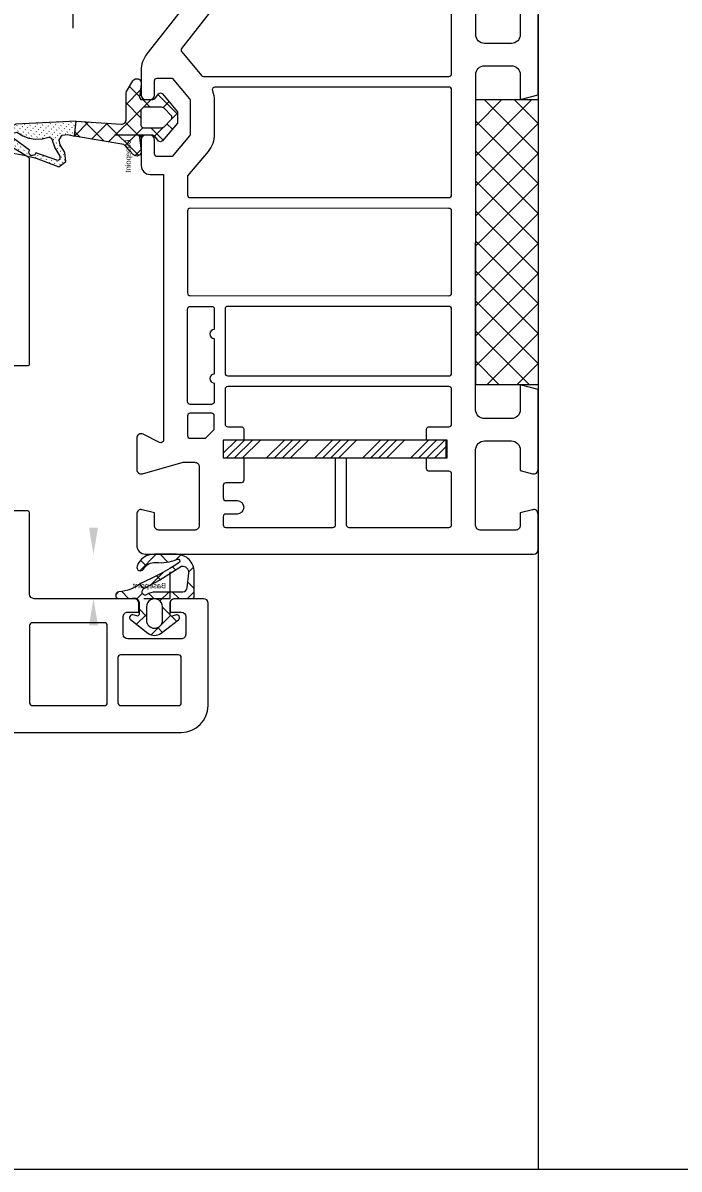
# Model space of a CAD drawing. Header units: millimetres. Extents: x 2258 to 5600, y 711 to 2563.
# Drawn here: x 2394.839 to 2397.681, y 2140.052 to 2145.02 of the extents above; entities that cross this region are included whole.
import ezdxf

# ---------------------------------------------------------------- set-up
doc = ezdxf.new("R2010")
doc.units = ezdxf.units.MM
for name, color, linetype, lineweight in [('PQI-A-IN-ELEV', 245, 'Continuous', 9), ('PQI-A-IN-FURN', 39, 'Continuous', 13), ('PQI-A-WIN', 140, 'Continuous', 13)]:
    doc.layers.add(name, color=color, linetype=linetype, lineweight=lineweight)
doc.styles.get("Standard").update_dxf_attribs({"font": 'arial.ttf'})
doc.dimstyles.new('SCHUECO', dxfattribs={"dimtxt": 4, "dimasz": 3, "dimexe": 0.18, "dimexo": 0.0625, "dimgap": 2, "dimtad": 0, "dimdec": 0, "dimzin": 0, "dimdsep": 46, "dimtxsty": 'Standard', "dimcen": 0.09, "dimadec": 0, "dimazin": 0, "dimtfac": 1, "dimtdec": 0, "dimtofl": 0, "dimtmove": 0, "dimatfit": 3, "dimfxl": 1, "dimtolj": 1, "dimtzin": 0, "dimarcsym": 0})

# ---------------------------------------------------------------- blocks, each defined once
blk = doc.blocks.new('*X71')
at = {"color": 0}
for p, q in [((10.30352451880756, 69.92659028198557), (11.57693448095653, 71.20000024413456)), ((10.47496048095652, 69.20000024413457), (12.4749604809565, 71.20000024413456)), ((11.3729864809566, 69.20000024413457), (13.37298648095657, 71.20000024413456)), ((12.27101448095655, 69.20000024413457), (14.27101448095652, 71.20000024413456)), ((14.96508815359803, 69.20000024413456), (16.96508815359806, 71.20000024413459)), ((15.86311415359799, 69.20000024413456), (17.86311415359799, 71.20000024413456)), ((16.76114015359806, 69.20000024413456), (18.76114015359809, 71.20000024413459)), ((17.65916815359801, 69.20000024413456), (19.65916815359804, 71.20000024413459)), ((20.35324182623956, 69.20000024413457), (22.35324182623953, 71.20000024413456)), ((21.25126782623951, 69.20000024413457), (23.25126782623948, 71.20000024413456)), ((22.14929382623959, 69.20000024413457), (24.14929382623956, 71.20000024413456)), ((23.04732182623953, 69.20000024413457), (25.04732182623951, 71.20000024413456)), ((25.74139549888105, 69.20000024413456), (27.74139549888105, 71.20000024413459)), ((26.63942149888101, 69.20000024413456), (28.63942149888098, 71.20000024413456)), ((27.53744749888108, 69.20000024413456), (29.53744749888108, 71.20000024413459)), ((28.43547549888103, 69.20000024413456), (30.43547549888103, 71.20000024413459)), ((31.12954917152254, 69.20000024413457), (33.12954917152252, 71.20000024413456)), ((32.0275751715225, 69.20000024413457), (34.02757517152247, 71.20000024413456)), ((32.92560117152258, 69.20000024413457), (34.92560117152255, 71.20000024413456)), ((33.82362917152253, 69.20000024413457), (35.30352356513325, 70.67989463774529))]:
    blk.add_line(p, q, dxfattribs=at)
blk = doc.blocks.new('*X72')
at = {"color": 0}
for p, q in [((0.0005383051320713, 57.24967107694791), (5.750851450590445, 62.99998422240628)), ((0.0005383051320713, 60.61726712234884), (2.383255405189508, 62.99998422240625)), ((7.000546003182531, 56.98377885943518), (0.9843406402114354, 62.99998422240628)), ((7.000546003182531, 60.3513749048361), (4.351936685612361, 62.99998422240625)), ((0.0005383051320713, 53.88207503154697), (7.000546003182535, 60.88208272959744)), ((7.000546003182535, 53.61618281403425), (0.0005383051320642, 60.61619051208471)), ((0.0005383051320642, 50.51447898614604), (7.000546003182535, 57.51448668419651)), ((7.000546003182527, 50.2485867686333), (0.0005383051320642, 57.24859446668379)), ((0.0005383051320678, 47.14688294074512), (7.000546003182535, 54.14689063879557)), ((7.000546003182531, 46.88099072323239), (0.0005383051320678, 53.88099842128285)), ((0.0005383051320713, 43.77928689534417), (7.000546003182538, 50.77929459339465)), ((7.000546003182531, 43.51339467783145), (0.0005383051320642, 50.51340237588192)), ((0.0005383051320713, 40.41169084994325), (7.000546003182531, 47.41169854799371)), ((7.000546003182531, 40.14579863243053), (0.0005383051320607, 47.14580633048097)), ((0.0005383051320678, 37.04409480454231), (7.000546003182535, 44.04410250259277)), ((7.000546003182531, 36.77820258702958), (0.0005383051320642, 43.77821028508004)), ((0.0005383051320713, 33.67649875914138), (7.000546003182535, 40.67650645719186)), ((7.000546003182532, 33.41060654162865), (0.0005383051320642, 40.41061423967912)), ((0.6916198137976703, 30.99998422240605), (7.000546003182535, 37.30891041179093)), ((6.043572277004196, 30.99998422240605), (0.0005383051320642, 37.04301819427819)), ((2.675976231603264, 30.99998422240605), (0.0005383051320642, 33.67542214887726)), ((4.059215859198601, 30.99998422240605), (7.000546003182535, 33.94131436638999))]:
    blk.add_line(p, q, dxfattribs=at)
blk = doc.blocks.new('BASEPOINT')
for p, q in [((0.0001424139276124947, -6.579969547004794e-08), (0.0001424139276124947, 2.998156919277449)), ((-7.890404418731123e-08, 0.0005381883725030789), (2.956911949821283, 0.0005381883725030789))]:
    blk.add_line(p, q)
blk.add_text('Basepoint', height=0.6).set_placement((0.4501424139276011, 1.169999934200292))
blk = doc.blocks.new('PRJ_INSERT_105_59361299829', base_point=(370.0591615602781, 296.904111493457))
h = blk.add_hatch()
h.set_pattern_fill('ACAD_ISO07W100', color=256, scale=0.1, angle=45, style=0)
h.set_pattern_definition([(45.00000000000001, (96.33290821566521, -202.4814861769743), (0.3535533905932738, -0.3535533905932737), [0.05, -0.3])])
h.paths.add_polyline_path([(370.2626288746902, 307.2572055504933), (370.3826278046902, 306.9672046304934), (371.4626296346902, 306.5772052504933), (372.4226287246902, 306.0372043304934), (372.7726271946902, 306.0272021904933), (372.9026282646902, 306.2272067704934), (372.0326293346902, 308.7072025004933), (372.2526267346902, 308.8172031104933), (372.3726294846903, 309.1872058604933), (372.2526267346902, 309.3972049404933), (372.0326293346902, 309.5072055504933), (371.7226279546902, 309.4172092104934), (370.4026282646902, 311.2372012804934), (369.8526290246903, 311.4372058604934), (369.7226279546902, 310.8272052504934), (370.1226294846903, 310.1872058604934), (370.3826278046902, 309.4872012804933), (370.4926284146902, 308.7372012804933), (370.4526275046902, 307.9872012804933)], flags=16)
h.paths.add_polyline_path([(370.5926268946902, 306.0872073804933), (370.0526297946902, 305.7572055504933), (369.9726279546902, 305.1272006704933), (370.1626265846902, 304.3872028004934), (368.4726279546902, 304.1872058604933), (368.8226264346902, 310.9472079904934), (369.1726287246902, 311.6572070804933), (370.6226294846903, 312.8972049404934), (370.8026297946902, 312.9672046304934), (371.0326293346902, 312.8872028004933), (371.1226294846903, 312.6472049404934), (370.9926284146902, 312.2372012804934), (371.1126273446902, 311.7972064704933), (372.3826278046902, 309.7572055504933), (372.6426299446903, 308.6872058604933), (373.5926268946902, 306.1372028004934), (372.9926284146902, 305.3472018904934), (372.0026267346902, 305.4772067704934), (371.1226294846903, 305.9672046304934)])
h = blk.add_hatch()
h.set_pattern_fill('ANSI37', color=256, scale=0.5, style=0)
h.set_pattern_definition([(45.00000000000001, (96.33290821566521, -202.4814861769743), (1.122532015133644, -1.122532015133644), []), (315, (96.33290821566521, -202.4814861769743), (-1.122532015133644, -1.122532015133644), [])])
edge = h.paths.add_edge_path()
edge.add_arc((364.2139190631738, 297.402952210202), 0.4999999999999765, 120.8947328406612, 276.9882955879087)
edge.add_line((364.2747523546797, 296.9066666969694), (365.8291620202781, 297.0972018904934))
edge.add_line((365.8291620202781, 297.0972018904934), (366.0591615602781, 296.9372058604933))
edge.add_line((366.0591615602781, 296.9372058604933), (366.0591615602781, 295.5872073804933))
edge.add_line((366.0591615602781, 295.5872073804933), (365.9691614102782, 295.3772044804933))
edge.add_line((365.9691614102782, 295.3772044804933), (365.3991617102781, 294.9572025004933))
edge.add_line((365.3991617102781, 294.9572025004933), (365.3091615602781, 294.7272067704934))
edge.add_line((365.3091615602781, 294.7272067704934), (365.3691610302782, 294.5572047904934))
edge.add_line((365.3691610302782, 294.5572047904934), (365.4191621702781, 294.5072055504933))
edge.add_line((365.4191621702781, 294.5072055504933), (367.4191621702781, 292.8372073804933))
edge.add_line((367.4191621702781, 292.8372073804933), (368.6991609502782, 292.8372073804933))
edge.add_line((368.6991609502782, 292.8372073804933), (370.6991609502782, 294.5072055504933))
edge.add_line((370.6991609502782, 294.5072055504933), (370.8091615602781, 294.7272067704934))
edge.add_line((370.8091615602781, 294.7272067704934), (370.7191614102782, 294.9572025004933))
edge.add_line((370.7191614102782, 294.9572025004933), (370.1491617102781, 295.3772044804933))
edge.add_line((370.1491617102781, 295.3772044804933), (370.0591615602781, 295.5872073804933))
edge.add_line((370.0591615602781, 295.5872073804933), (370.0591615602781, 296.9372058604933))
edge.add_line((370.0591615602781, 296.9372058604933), (370.2891611002781, 297.0972018904934))
edge.add_line((370.2891611002781, 297.0972018904934), (371.8341112121234, 296.9078259892771))
edge.add_arc((371.894944577482, 297.404111493457), 0.5000000000000268, 263.0116958858569, 406.2845243053848)
edge.add_line((372.2404834077912, 297.7655017489269), (371.1091608002781, 298.8472018904934))
edge.add_line((371.1091608002781, 298.8472018904934), (370.1626265846902, 304.3872028004934))
edge.add_line((370.1626265846902, 304.3872028004934), (368.4726279546902, 304.1872058604933))
edge.add_line((368.4726279546902, 304.1872058604933), (368.8197329087203, 299.1406875398265))
edge.add_arc((368.3216274998939, 299.0972018904934), 0.4999999999999836, 270, 364.9893918508951, ccw=False)
edge.add_line((368.3216274998939, 298.5972018904934), (365.3291620202781, 298.5972018904934))
edge.add_line((365.3291620202781, 298.5972018904934), (365.1691621702781, 298.5572086004934))
edge.add_line((365.1691621702781, 298.5572086004934), (363.957187878871, 297.8320082659878))
h.paths.add_polyline_path([(369.2591623202782, 296.5972018904934), (369.1491617102781, 296.8372073804933), (368.9591630902781, 296.8972049404933), (367.1591600302781, 296.8972049404933), (366.8591608002781, 296.5972018904934), (366.8591608002781, 294.6072040204933), (366.9691614102782, 294.3772044804933), (367.8691629302782, 293.4972034104933), (368.2491601902781, 293.4972034104933), (369.1491617102781, 294.3772044804933), (369.2591623202782, 294.6072040204933)], flags=16)
for points in [[(370.5926268946902, 306.0872073804933), (370.0526297946902, 305.7572055504933), (369.9726279546902, 305.1272006704933), (370.1626265846902, 304.3872028004934), (368.4726279546902, 304.1872058604933), (368.8226264346902, 310.9472079904934), (369.1726287246902, 311.6572070804933), (370.6226294846903, 312.8972049404934), (370.8026297946902, 312.9672046304934), (371.0326293346902, 312.8872028004933), (371.1226294846903, 312.6472049404934), (370.9926284146902, 312.2372012804934), (371.1126273446902, 311.7972064704933), (372.3826278046902, 309.7572055504933), (372.6426299446903, 308.6872058604933), (373.5926268946902, 306.1372028004934), (372.9926284146902, 305.3472018904934), (372.0026267346902, 305.4772067704934), (371.1226294846903, 305.9672046304934)], [(370.2626288746902, 307.2572055504933), (370.3826278046902, 306.9672046304934), (371.4626296346902, 306.5772052504933), (372.4226287246902, 306.0372043304934), (372.7726271946902, 306.0272021904933), (372.9026282646902, 306.2272067704934), (372.0326293346902, 308.7072025004933), (372.2526267346902, 308.8172031104933), (372.3726294846903, 309.1872058604933), (372.2526267346902, 309.3972049404933), (372.0326293346902, 309.5072055504933), (371.7226279546902, 309.4172092104934), (370.4026282646902, 311.2372012804934), (369.8526290246903, 311.4372058604934), (369.7226279546902, 310.8272052504934), (370.1226294846903, 310.1872058604934), (370.3826278046902, 309.4872012804933), (370.4926284146902, 308.7372012804933), (370.4526275046902, 307.9872012804933)], [(369.2591623202782, 296.5972018904934), (369.1491617102781, 296.8372073804933), (368.9591630902781, 296.8972049404933), (367.1591600302781, 296.8972049404933), (366.8591608002781, 296.5972018904934), (366.8591608002781, 294.6072040204933), (366.9691614102782, 294.3772044804933), (367.8691629302782, 293.4972034104933), (368.2491601902781, 293.4972034104933), (369.1491617102781, 294.3772044804933), (369.2591623202782, 294.6072040204933)]]:
    blk.add_lwpolyline(points, close=True)
blk.add_lwpolyline([(363.957187878871, 297.8320082659878, 0.8104602076721642), (364.2747523546797, 296.9066666969694), (365.8291620202781, 297.0972018904934), (366.0591615602781, 296.9372058604933), (366.0591615602781, 295.5872073804933), (365.9691614102782, 295.3772044804933), (365.3991617102781, 294.9572025004933), (365.3091615602781, 294.7272067704934), (365.3691610302782, 294.5572047904934), (365.4191621702781, 294.5072055504933), (367.4191621702781, 292.8372073804933), (368.6991609502782, 292.8372073804933), (370.6991609502782, 294.5072055504933), (370.8091615602781, 294.7272067704934), (370.7191614102782, 294.9572025004933), (370.1491617102781, 295.3772044804933), (370.0591615602781, 295.5872073804933), (370.0591615602781, 296.9372058604933), (370.2891611002781, 297.0972018904934), (371.8341112121234, 296.9078259892771, 0.7217059250208615), (372.2404834077912, 297.7655017489269), (371.1091608002781, 298.8472018904934), (370.1626265846902, 304.3872028004934), (368.4726279546902, 304.1872058604933), (368.8197329087203, 299.1406875398265, -0.4399552836846325), (368.3216274998939, 298.5972018904934), (365.3291620202781, 298.5972018904934), (365.1691621702781, 298.5572086004934)], format="xyb", close=True)
blk.add_blockref('BASEPOINT', (370.0591615602781, 296.904111493457))
blk = doc.blocks.new('244234EZ')
h = blk.add_hatch()
h.set_pattern_fill('NETZ', color=256, angle=45, style=0)
h.set_pattern_definition([(45, (0.01020141601271446, -1.498066991095954), (-0.7071067811865475, 0.7071067811865476), []), (135, (0.01020141601271446, -1.498066991095954), (-0.7071067811865476, -0.7071067811865475), [])])
h.paths.add_polyline_path([(4.008078502913222, 0.7015572627653923, -0.04835307895780901), (4.303823118820566, 3.532424224166834, 0.3319211071679742), (3.845955810543963, 4.662804514641349, 0.1614346972429617), (2.779686889645509, 5.001498133415765), (-0.6049478013112477, 5.001498133415764, 0.8315432364911673), (-0.8560341563469525, 3.648078988526671), (0.43162628173537, 3.153275400871819, -1.190626430510797), (0.5034884964394981, 2.88506940612011), (-0.4655004301875263, 2.625441762988365, 0.1296938749465605), (-0.5983473197203235, 2.549425338780542), (-1.20320037842088, 1.95383349108178, -0.6014879446624487), (-2.236571083833349, 1.864532395719669, 0.254498919795523), (-2.488499425651867, 2.001640413975412), (-3.957449179689695, 2.001624018348985, 0.1989094666118807), (-4.169577865607145, 1.913756052723637), (-4.994269180354968, 1.089064737975818, 0.1989123673796596), (-5.082137145999006, 0.8769327036198491), (-5.082137145999006, 0.7015447420383105)])
h.paths.add_polyline_path([(-0.1904933190871827, 1.719282615234464, -0.9176289392039193), (-0.19180589099426, 1.958971851091358), (1.570990037036942, 2.431272729874328, 0.7332383087249621), (1.612600442385188, 3.38408464420482), (-0.3194380188017371, 4.087288767571037, -1), (-0.2680883789091605, 4.378243357414789), (2.713463470503889, 4.377261227260397, -0.1340649279655961), (2.967535276667598, 4.307800217017941), (3.436031043195062, 4.031149930478546, -0.3557455022548623), (3.622162780758802, 3.527220637077858), (3.116654357907226, 2.175391108269227, -0.3353238355422854), (2.094986877438471, 1.535178095573969)], flags=16)
h = blk.add_hatch()
h.set_pattern_fill('NETZ', color=256, scale=2, angle=45, style=0)
h.set_pattern_definition([(45, (0.01020141601271446, -1.498066991095954), (-1.414213562373095, 1.414213562373095), []), (135, (0.01020141601271446, -1.498066991095954), (-1.414213562373095, -1.414213562373095), [])])
h.paths.add_polyline_path([(-5.082137145999006, 0.7015447420383105), (-5.082137145999004, 0.3112281275693158, 0.414213562373093), (-4.782330741885235, 0.01142172345554715), (-4.522599543124663, 0.01142172345554759), (-4.093796888527556, 0.2589747010733834, -0.1656801520669596), (-3.90396698270975, 0.296506003881801), (-3.740147452957411, 0.2745578532527244, -0.3757213696858283), (-3.479984788897567, -0.02278536033250367), (-3.479984788897565, -1.479957190332012, -0.2775501483931132), (-3.586238477402083, -1.65662532294509), (-4.07801553195808, -1.917579487461596, 0.5282092505925277), (-4.132923528191617, -2.410109730864405), (-2.393213548663183, -3.887433140998303, 0.3639584187452207), (-1.107596206292547, -3.887404740529248), (0.6502478399991928, -2.41239478329808, 0.5319777725554488), (0.5980307430605157, -1.917579487461598), (0.1062536885045181, -1.656625322945092, -0.2775501483931129), (-2.498001805406602e-16, -1.479957190332014), (-2.220446049250313e-16, 2.220446049250313e-16, -0.4537526242641983), (0.3398076201840398, 0.2973471933200025), (0.6100213742227064, 0.2611720864721001), (1.042437829558313, 0.01149901148442223), (3.710274358402263, 0.01134541035774284, 0.4227629273518383), (4.010165112804111, 0.3200571767091462, -0.006466251622778426), (4.008078502913222, 0.7015572627653923)])
h.paths.add_polyline_path([(-0.6398458862333795, -0.1163721789262142), (-0.6398458862333791, -2.328241489778694, -0.2217106168363308), (-0.7470235825400097, -2.558066551942032), (-1.418484304433663, -3.121419399609839, -0.3639357920318566), (-2.061189157707833, -3.121419399423907), (-2.732619361801749, -2.558092156067455, -0.2217106168363313), (-2.839797058108379, -2.328267093904119), (-2.839797058108379, -0.1161427283123513, -0.4142135610069876), (-2.539780287082981, 0.1838740413137141), (-0.9400615657120271, 0.1838740413137134, -0.4144359924756376)], flags=16)
blk.add_line((4.008078502913222, 0.7015572627653923), (-5.082137145999006, 0.7015447420383105))
for points in [[(0.5980307430605163, -1.917579487461598), (0.106253688504518, -1.656625322945092, -0.2775501483931128), (-2.532696274926138e-16, -1.479957190332014), (-2.237793284010081e-16, 0, -0.4537526242641983), (0.3398076201840396, 0.2973471933200025), (0.6100213742227064, 0.2611720864720999), (1.042437829558313, 0.01149901148442201), (3.710274358402264, 0.01134541035774284, 0.4227629273518251), (4.010165112804111, 0.320057176709134, -0.05483647592727152), (4.303823118820558, 3.532424224166802, 0.3319211071679828), (3.845955810543964, 4.662804514641348, 0.1614346972429613), (2.779686889645514, 5.001498133415765), (-0.6049490356474414, 5.001498133415764, 0.8315411525140167), (-0.8560362243681455, 3.648079783196039), (0.4316262817353702, 3.153275400871819, -1.190626430510805), (0.503488496439497, 2.88506940612011), (-0.4655004301875271, 2.625441762988365, 0.1296938749465612), (-0.5983473197203246, 2.549425338780541), (-1.20320037842088, 1.95383349108178, -0.6014879446624485), (-2.236571083833349, 1.864532395719669, 0.2544989197955225), (-2.488499425651866, 2.001640413975412), (-3.957449179689696, 2.001624018348985, 0.198909466611881), (-4.169577865607146, 1.913756052723636), (-4.99426918035497, 1.089064737975816, 0.1989123673796582), (-5.082137145999006, 0.8769327036198482), (-5.082137145999004, 0.3112281275693167, 0.4142135623730955), (-4.782330741885233, 0.01142172345554715), (-4.522599543124662, 0.01142172345554737), (-4.093796888527556, 0.2589747010733832, -0.1656801520669623), (-3.903966982709747, 0.2965060038818006), (-3.740147452957409, 0.2745578532527242, -0.375721369685827), (-3.479984788897567, -0.02278536033250411), (-3.479984788897565, -1.479957190332013, -0.2775501483931143), (-3.586238477402084, -1.65662532294509), (-4.078015531958083, -1.917579487461597, 0.5319777725554453), (-4.130232628896758, -2.412394783298078), (-2.393213548663189, -3.887433140998297, 0.363945910752088), (-1.107630052569438, -3.887433140998297), (0.6502478399991929, -2.41239478329808, 0.5319777725554476)], [(-0.2680883789091604, 4.378243357414789, 0.9999999999999986), (-0.3194380188017389, 4.087288767571038), (1.612600442385188, 3.38408464420482, -0.7332383087249624), (1.570990037036942, 2.431272729874328), (-0.191805890994261, 1.958971851091358, 0.9176289392038998), (-0.1904933190871827, 1.719282615234464), (2.094986877438495, 1.535178095573968, 0.3353238355422945), (3.116654357907246, 2.17539110826928), (3.622162780758808, 3.527220637077873, 0.3557455022548545), (3.436031043195058, 4.031149930478548), (2.96753527666759, 4.307800217017945, 0.1340649279655952), (2.713463470503881, 4.377261227260397)], [(-2.73261936180175, -2.558092156067455), (-2.061202087405254, -3.121408551459724, 0.3639549067525167), (-1.41847137451463, -3.121408551459724), (-0.7470235825400102, -2.558066551942032, 0.2217106168363309), (-0.6398458862333791, -2.328241489778695), (-0.6398458862333795, -0.1161137516550361, 0.4139911672486105), (-0.939864196780254, 0.1838740413137134), (-2.53980926513963, 0.1838740413137141, 0.4141569862246464), (-2.839797058108379, -0.1161137516550361), (-2.839797058108379, -2.328267093904119, 0.2217106168363308)]]:
    blk.add_lwpolyline(points, format="xyb", close=True)
blk.add_blockref('BASEPOINT', (8.881784197001252e-15, -8.881784197001252e-16))
blk = doc.blocks.new('*D8')
at = {"transparency": 16777216}
for p, q in [((-11.58361628611124, 5.001624018348987), (-11.58361628611124, 8.001624018348986)), ((-4.019949179689696, 2.001624018348985), (-11.76361628611124, 2.001624018348987)), ((-4.844830741885233, 0.01142172345554717), (-11.76361628611124, 0.01142172345554913)), ((-11.58361628611124, -2.988578276544451), (-11.58361628611124, -5.98857827654445))]:
    blk.add_line(p, q, dxfattribs=at)
for p in [(-3.957449179689696, 2.001624018348985), (-11.58361628611124, 0.01142172345554908), (-4.782330741885233, 0.01142172345554715)]:
    blk.add_point(p, dxfattribs=at)
for points in [[(-12.08361628611124, 5.001624018348987), (-11.08361628611124, 5.001624018348987), (-11.58361628611124, 2.001624018348987)], [(-12.08361628611124, -2.988578276544451), (-11.08361628611124, -2.988578276544451), (-11.58361628611124, 0.01142172345554908)]]:
    blk.add_solid(points, dxfattribs=at)
at = {"transparency": 16777216, "insert": (-11.58361628611124, -9.321911609877786), "char_height": 4, "attachment_point": 5, "rotation": 90}
blk.add_mtext('\\A1;2', dxfattribs=at)
blk = doc.blocks.new('*D9')
at = {"transparency": 16777216}
for p, q in [((12.66941239682228, 8.001498133415762), (12.66941239682228, 11.00149813341576)), ((2.842186889645469, 5.001498133415764), (12.84941239682228, 5.001498133415762)), ((3.772774358402264, 0.01134541035774282), (12.84941239682228, 0.01134541035774025)), ((12.66941239682228, -2.988654589642259), (12.66941239682228, -5.988654589642259))]:
    blk.add_line(p, q, dxfattribs=at)
for p in [(2.779686889645469, 5.001498133415764), (3.710274358402264, 0.01134541035774284), (12.66941239682228, 0.0113454103577403)]:
    blk.add_point(p, dxfattribs=at)
for points in [[(12.16941239682228, 8.001498133415762), (13.16941239682228, 8.001498133415762), (12.66941239682228, 5.001498133415762)], [(12.16941239682228, -2.988654589642259), (13.16941239682228, -2.98865458964226), (12.66941239682228, 0.0113454103577403)]]:
    blk.add_solid(points, dxfattribs=at)
at = {"transparency": 16777216, "insert": (12.66941239682228, -9.32198792297559), "char_height": 4, "attachment_point": 5, "rotation": 90}
blk.add_mtext('\\A1;5', dxfattribs=at)
blk = doc.blocks.new('*D11')
at = {"transparency": 16777216}
for p, q in [((101.6754354539699, 53.10518413807917), (101.6754354539699, 56.10518413807917)), ((95.17517284629906, 50.10518413807917), (101.8554354539699, 50.10518413807917)), ((99.8524201691362, 45.1374787787651), (101.8554354539699, 45.1374787787651)), ((101.6754354539699, 42.1374787787651), (101.6754354539699, 39.1374787787651))]:
    blk.add_line(p, q, dxfattribs=at)
for p in [(95.11267284629906, 50.10518413807917), (101.6754354539699, 50.10518413807917), (99.7899201691362, 45.1374787787651)]:
    blk.add_point(p, dxfattribs=at)
for points in [[(101.1754354539699, 53.10518413807917), (102.1754354539699, 53.10518413807917), (101.6754354539699, 50.10518413807917)], [(101.1754354539699, 42.1374787787651), (102.1754354539699, 42.1374787787651), (101.6754354539699, 45.1374787787651)]]:
    blk.add_solid(points, dxfattribs=at)
at = {"transparency": 16777216, "insert": (101.6754354539699, 58.77185080474585), "char_height": 2, "attachment_point": 5, "rotation": 90}
blk.add_mtext('\\A1;5', dxfattribs=at)
blk = doc.blocks.new('PRJ_INSERT_104_59361299833', base_point=(8.881784197001252e-15, -8.881784197001252e-16))
blk.add_blockref('244234EZ', (0, 0))
for base, p1, p2, picture, middle in [((12.66941239682228, 0.0113454103577403), (2.779686889645469, 5.001498133415764), (3.710274358402264, 0.01134541035774284), '*D9', (12.66941239682228, -9.32198792297559)), ((-11.58361628611124, 0.01142172345554908), (-3.957449179689696, 2.001624018348985), (-4.782330741885233, 0.01142172345554715), '*D8', (-11.58361628611124, -9.321911609877786))]:
    dim = blk.add_linear_dim(base=base, p1=p1, p2=p2, angle=90, dimstyle='SCHUECO')
    dim.commit()
    dim.dimension.update_dxf_attribs({"geometry": picture, "text_midpoint": middle})
blk = doc.blocks.new('PRJ_INSERT_103_59361299855', base_point=(93.09175947517126, 45.13613779578571))
h = blk.add_hatch()
h.set_pattern_fill('NETZ', color=256, scale=2, angle=45, style=0)
h.set_pattern_definition([(135, (93.08175947517125, 43.61418591525233), (1.414213562373095, 1.414213562373095), []), (45.00000000000001, (93.08175947517125, 43.61418591525233), (1.414213562373095, -1.414213562373095), [])])
edge = h.paths.add_edge_path()
edge.add_arc((96.77175947517125, 43.38587658549508), 0.2000000000000028, 180.000000000002, 285.0000019295155)
edge.add_line((96.82352329069754, 43.19269142198048), (97.25386843934203, 43.30800207255939))
edge.add_arc((97.3315133211453, 43.01822739111446), 0.2999968227777602, -52.16785566725042, 104.9999981410138, ccw=False)
edge.add_line((97.51551644842996, 42.78128659085793), (95.57004920008067, 41.27047850614416))
edge.add_arc((94.8317734016949, 42.22115599779926), 1.203677219034148, 232.2325292912112, 307.83214861302235, ccw=False)
edge.add_line((94.09457123851244, 41.26964571502724), (92.14783110374047, 42.77792282673801))
edge.add_arc((92.33156664494926, 43.01507115096121), 0.2999967946248068, 75.00000260703348, 232.23252942474682, ccw=False)
edge.add_line((92.40921151568274, 43.30484580622618), (92.83999565964504, 43.18941752719068))
edge.add_arc((92.89175947517126, 43.38260269070529), 0.1999999999999995, 254.9999980705052, 360)
edge.add_line((93.09175947517126, 43.38260269070529), (93.09175947517126, 44.6374787787651))
edge.add_arc((92.59175947517126, 44.6374787787651), 0.5, 0, 90)
edge.add_line((92.59175947517126, 45.1374787787651), (90.67509230374839, 45.1374787787651))
edge.add_arc((90.67509230374839, 45.43747877876511), 0.3000000000000114, 180.0626935586477, 270, ccw=False)
edge.add_line((90.37509248334236, 45.43715051612516), (90.37216594885064, 48.11171568158161))
edge.add_arc((92.37232010137694, 48.11354436159928), 2.000154988479351, 90.0092238829954, 180.052383771404, ccw=False)
edge.add_line((92.371998102171, 50.11369932415977), (94.84659984777645, 50.11369932415976))
edge.add_arc((94.91607997703656, 48.12350345785251), 1.991408314391722, 19.766012035192716, 91.99945247194978, ccw=False)
edge.add_arc((96.412993297906, 48.66376018914963), 0.3999929910101586, -149.67688034763017, 19.45089272254171, ccw=False)
edge.add_arc((94.77315991892199, 47.70487118152124), 1.499617930004429, 30.31520107230063, 93.42947711197583)
edge.add_arc((94.16370361469352, 53.69197274753278), 4.52015027590489, 246.4823667588764, 276.6027570776597, ccw=False)
edge.add_arc((92.22934864755675, 49.3552233094328), 0.2322944478963791, 55.76875376987268, 243.1668750414375)
edge.add_arc((108.3973901569434, 74.12764261078864), 29.81262625583647, 236.9179750980363, 246.0519946565889)
edge.add_arc((99.17480532190129, 50.54491495581262), 4.659091605521037, 231.8412851438167, 265.7986037213013)
edge.add_arc((98.8055596810595, 45.51842312865142), 0.3809443498863254, -90, 85.7986037213019, ccw=False)
edge.add_line((98.8055596810595, 45.13747877876509), (98.03945080570902, 45.13747877876509))
edge.add_arc((98.96297117533568, 63.75907186026259), 18.64447957884561, 264.33071728625805, 267.16079599675686, ccw=False)
edge.add_arc((97.07175947517125, 44.70823417133148), 0.5000000000000088, 84.33071728625671, 179.9999999999992)
edge.add_line((96.57175947517125, 44.70823417133149), (96.57175947517125, 43.38587658549507))
edge = h.paths.add_edge_path(flags=16)
edge.add_arc((94.83175947517125, 44.21543459327921), 0.8999999999999773, 0, 180, ccw=False)
edge.add_line((95.73175947517123, 44.21543459327921), (95.73175947517123, 42.71689257772726))
edge.add_arc((94.83175947517125, 42.71689257772726), 0.8999999999999773, -180, 0, ccw=False)
edge.add_line((93.93175947517128, 42.71689257772726), (93.93175947517128, 44.21543459327921))
edge = h.paths.add_edge_path(flags=16)
edge.add_line((94.2201044864483, 47.19826353314413), (96.05439403722954, 46.22859800580039))
edge.add_arc((95.90162032305382, 45.91370628057193), 0.3499951519098565, -121.77616109016992, 64.11906923552851, ccw=False)
edge.add_arc((94.66328266683387, 43.91303443117008), 2.002911161762198, 58.24765455453224, 89.9760473404002)
edge.add_line((94.66411998937798, 45.91594541790977), (91.65344415577628, 45.91591661471215))
edge.add_arc((91.653439372266, 46.41591661468926), 0.4999999999999954, 186.2818715188933, 270.00054814990034, ccw=False)
edge.add_line((91.15644155935468, 46.36120670734741), (90.9764292545147, 47.99648130658164))
edge.add_arc((91.65849702869959, 48.06605929631473), 0.6856074279329417, 78.55761637273463, 185.8246158643593, ccw=False)
edge.add_line((91.79450949353532, 48.73804006586558), (94.2201044864483, 47.19826353314413))
for points in [[(96.57175947517125, 43.38587658549507, 0.4931454364978535), (96.82352329069754, 43.19269142198048), (97.25386843934203, 43.30800207255939, -0.8182563119999993), (97.51551644842996, 42.78128659085793), (95.57004920008067, 41.27047850614416, -0.3423746699999996), (94.09457123851244, 41.26964571502724), (92.14783110374047, 42.77792282673801, -0.8187275480000128), (92.40921151568274, 43.30484580622618), (92.83999565964504, 43.18941752719068, 0.4931454364977577), (93.09175947517126, 43.38260269070529), (93.09175947517126, 44.6374787787651, 0.4142135623730951), (92.59175947517126, 45.1374787787651), (90.67509230374839, 45.1374787787651, -0.4138931122736059), (90.37509248334236, 45.43715051612516), (90.37216594885064, 48.11171568158161, -0.4144342108231597), (92.371998102171, 50.11369932415977), (94.84659984777645, 50.11369932415976, -0.326046179430916), (96.79015758703423, 48.79695738080039, -0.9093540687874182), (96.06772258947562, 48.46181333783163, 0.282567528062956), (94.68345287512017, 49.20180357220664, -0.1321869411913661), (92.36002225202456, 49.54727830056522, 1.066738308784841), (92.12449244264275, 49.14794116641387, 0.03987579388845044), (96.29622295568663, 46.88146055462859, 0.1492606141853157), (98.83346861699634, 45.89834376379143, -0.9639919681438134), (98.8055596810595, 45.13747877876509), (98.03945080570902, 45.13747877876509, -0.01234917559832588), (97.12115260942637, 45.20578850835254, 0.4435007188284667), (96.57175947517125, 44.70823417133149)], [(94.2201044864483, 47.19826353314413), (96.05439403722954, 46.22859800580039, -1.052815809151286), (95.71731212804985, 45.61617124798789, 0.1393325173808946), (94.66411998937798, 45.91594541790977), (91.65344415577628, 45.91591661471215, -0.3824563180869147), (91.15644155935468, 46.36120670734741), (90.9764292545147, 47.99648130658164, -0.5055033371080669), (91.79450949353532, 48.73804006586558)], [(93.93175947517128, 44.21543459327921, -0.9999999999999999), (95.73175947517123, 44.21543459327921), (95.73175947517123, 42.71689257772726, -0.9999999999999999), (93.93175947517128, 42.71689257772726)]]:
    blk.add_lwpolyline(points, format="xyb", close=True)
blk.add_blockref('BASEPOINT', (93.09175947517126, 45.13613779578571))
dim = blk.add_linear_dim(base=(101.6754354539699, 50.10518413807917), p1=(99.7899201691362, 45.1374787787651), p2=(95.11267284629906, 50.10518413807917), angle=90, dimstyle='SCHUECO')
dim.commit()
dim.dimension.update_dxf_attribs({"geometry": '*D11', "text_midpoint": (101.6754354539699, 58.77185080474585)})
blk = doc.blocks.new('w4')
at = {"ltscale": 1000}
for points in [[(823.4995484642059, 129.6157231750549), (823.4995484642131, 127.3000188293518, -0.4143120868180035), (822.4995484642095, 126.3000188293518), (819.4999377692402, 126.3000188293518, -0.4143298034918506), (818.4995408348113, 127.3004157643445), (818.4995408348113, 135.799581221072, -0.4143369658318687)], [(786.6516413978607, 131.5373692932189), (781.6355219538891, 125.1170635542658, 0.1673432765406308), (780.9995494178802, 123.2700729886565), (780.9995494178875, 120.5000157775939, 0.4140987294296713), (781.4995494178838, 120.0000157775939), (781.9999942835893, 120.0000157776085, 0.4139528741333943), (782.4995494178802, 120.4995709118812), (782.4995494178875, 122.0997268351057, -0.4144419221043469), (782.7997864449535, 122.4000096740783), (784.4857478431732, 122.4000096740638), (786.4293517815131, 120.0837941693171, -0.1763314452657124), (786.499541788482, 119.8909539061278), (786.499541788482, 116.109062390271, -0.1763314452657102), (786.4293517815167, 115.9162221270963), (784.4857478431732, 113.6000066223205), (782.7997992109667, 113.6000066223205, -0.4144543774464679), (782.4995494178802, 113.900302228998), (782.4995494178838, 115.5003922413598, 0.413992969318863), (781.9999258813659, 116.0000157776085), (781.4995494178838, 116.0000157775939, 0.414058560064608), (780.9995494178802, 115.5000157775939), (780.9995494178802, 112.6000066223351, 0.414090169728204), (781.9995494178802, 111.6000066223351), (783.4995417884893, 111.6000066223205), (783.4995417884893, 81.79999975586543, -0.5569246676198715), (783.0660777381927, 81.53133825684199), (781.2222056678802, 82.44775061035762, 0.5565333513158325), (780.4995494178838, 81.99999670409306), (780.4995494178802, 78.49999670412217, 0.4967238353697922), (781.1348033241375, 78.01859716796025), (785.6996150306768, 79.29999975586543), (786.9995417884857, 79.29999975586543, -0.4144311064166663), (787.4995417884857, 78.79999975586543), (787.499541788482, 72.19997839356074, -0.4144356774355191), (786.999541788482, 71.69997839356074), (782.9998114213777, 71.69997839354619, -0.4143670086506019), (782.4995494178766, 72.20024039705459), (782.4995494178802, 73.6157041015831), (781.12906601945, 73.98295263671025, 0.492997614384345), (780.4995494178875, 73.49999670410762), (780.4995494178802, 69.99999670409306, 0.4141126337407329), (781.4995494178802, 68.99999999998545), (825.0000703751139, 69, 0.4139096780676014), (825.4995485328618, 69.49948145913368), (825.4995485328618, 73.50031000406307, 0.4929517129257544), (824.8704505968708, 73.9830321107147), (823.4995484642095, 73.615704101554), (823.4995484642095, 72.19997839356074, -0.4144356774355186), (822.9995484642059, 71.69997839356074), (818.999802838247, 71.69997839356074, -0.414367008579155), (818.4995408348186, 72.20024039698183), (818.499540834815, 80.69957225615508, -0.4143369659042498), (819.4999622310097, 81.6999936523498), (822.4995484642095, 81.69999365236436, -0.4143049578969909), (823.4995484642095, 80.6999936523498), (823.4995484642059, 78.38427404785762), (824.8704374434274, 78.01694956311258, 0.4929506967190845), (825.4995485328545, 78.49966651083378), (825.4995485328654, 87.46411184692988), (823.4995484642095, 88.00001577757939), (823.4995484642059, 85.19999365233525, -0.4143049578969411), (822.4995484642095, 84.19999365233525), (819.4999622302748, 84.19999365233525, -0.4143369654716943), (818.499540834815, 85.20041504780238), (818.499540834815, 122.79954146409, -0.4143533526990125), (819.500018199109, 123.8000188293372), (822.4995484642095, 123.8000188293372, -0.4142885970736059), (823.4995484642095, 122.8000188293518), (823.4995484642059, 120.0000157775939), (825.4995485328654, 120.5359044494544), (825.4995485328654, 129.5003290775931, 0.4929517128660395)], [(788.7793269447357, 129.8750768127502), (785.5338435463018, 125.721100372306, 0.354189481859604), (785.5404353431732, 125.3435674133361), (787.7525935463018, 122.7071690979064, 0.2215126737080181), (787.9824519447393, 122.600006622306), (815.4995408348113, 122.6000066223205, 0.4142030266674085), (815.79958966294, 122.9000096740783), (815.7995896629363, 130.0000157775794, 0.4141963976965044)], [(729.4995557096627, 49), (785.4995499876168, 49, 0.4141800440952208), (788.4995499876168, 52.00000095368887), (788.4995499876204, 63.50000095365976, 0.4141000780213171), (787.999549987624, 64), (784.7495499876168, 64, 0.4142262546462484), (784.2495499876204, 63.50000095365976), (784.249549987624, 62.50000095367432), (785.4995499876168, 62.50000095367432, -0.4140987294296731), (785.9995499876131, 62.00000095367432), (785.999549987624, 60.00023971397604, -0.4143533987650225), (785.4993112268312, 59.50000095367432), (779.4995499876131, 59.50000095367432, -0.4142005543965916), (778.9995499876168, 60.00000095367432), (778.9995499876168, 62.00000095367432, -0.4142249059344036), (779.4995499876204, 62.50000095365976), (780.7495499876168, 62.50000095365976), (780.7495499876131, 63.50000095365976, 0.4140987294296983), (780.2495499876131, 64.00000095367432), (768.9995461729195, 64.00000095367432, -0.4141852284235096), (768.4995461729195, 64.50000095368887), (768.4995461729159, 73.6500101089623, 0.4141729218234941), (768.299472930732, 73.85000705718994), (766.4998949572218, 73.85000705718994, -0.4148355601868188)], [(766.4998949572291, 90.1500101089332), (768.2994729307284, 90.1500101089623, 0.4142649428828891), (768.4995461729159, 90.35000705718994), (768.4995461729268, 113.1988077163696, 0.3637908684517543), (768.0863381651106, 113.6912088394165), (763.4995461729195, 114.5000009536743)]]:
    blk.add_lwpolyline(points, format="xyb", dxfattribs=at)
for points in [[(786.1996150306695, 109.3000188293518, 0.4144015116581049), (786.4995417884857, 109.0000157775794), (815.499540834815, 109.0000157775939, 0.4142148541247277), (815.7995896629363, 109.3000188293663), (815.7995896629363, 121.1000066223205, 0.414214854124726), (815.4995408348113, 121.4000096740783), (789.2700766197449, 121.4000096740638, 0.528872720290619), (788.9909370896312, 120.9900955133635, -0.0940549027479526), (789.1995417884864, 119.8909539061133), (789.1995417884937, 116.1091528111283, -0.1763253012443349), (788.49768768164, 114.1808049551182), (786.1996150306768, 111.4420323791564)], [(786.4995417884929, 107.8000188293663, 0.4143827703315865), (786.1996150306732, 107.5000157775939), (786.1996150306732, 98.30001882935176, 0.414401511658084), (786.499541788482, 98.00001577757939), (815.4995408348113, 98.00001577759394, 0.4142148541246948), (815.7995896629327, 98.30001882936631), (815.79958966294, 107.5000157776085, 0.4141963976965063), (815.4995408348113, 107.8000188293518)], [(789.1996150306695, 93.20001272583613), (789.1996150306732, 89.20001272583613, 0.9999999999999998), (789.1996150306732, 88.20001272583613), (789.1996150306768, 86.10000280762324, -0.4141263061559426), (788.8995662025482, 85.79999975586543), (786.4995417884893, 85.79999975586543, -0.4144015116581327), (786.1996150306732, 86.10000280762324), (786.1996150306695, 96.50001577759394, -0.4143827703315795), (786.4995417884893, 96.80001882936631), (788.8995662025518, 96.8000188293372, -0.4141085436035797), (789.1996150306732, 96.50001577759394), (789.1996150306768, 94.20001272582158, 0.9999999999999998)], [(790.3995662025482, 89.30001882935176, 0.4139852398019328), (790.6996150306768, 89.00001577759394), (815.499540834815, 89.00001577759394, 0.4142148541247121), (815.7995896629363, 89.30001882936631), (815.7995896629363, 96.5000157776085, 0.4141963976964854), (815.499540834815, 96.80001882935176), (790.6996150306804, 96.80001882936631, 0.4139662165893271), (790.3995662025445, 96.50001577759394)], [(790.6996150306732, 87.80001882936631, 0.4139662165893136), (790.3995662025482, 87.50001577759394), (790.3995662025518, 83.59998754883418, 0.4140292785831756), (790.6996150306732, 83.29999975586543), (792.1965632728643, 83.29999975586543, -0.4141085436035726), (792.496612100982, 82.99999670410762), (792.4966121009893, 81.79999975586543), (790.1965632728607, 81.79999975586543), (790.1965632728607, 79.79999975586543), (792.4966121009893, 79.79999975586543), (792.4966121009893, 77.29999975585088, -0.4141263061559287), (792.1965632728607, 76.99999670409306), (790.4995417884857, 76.99999670410762, 0.4143884253417801), (790.1996150306732, 76.6999936523498), (790.1996150306732, 75.29999975585088, 0.414401511658084), (790.4995417884857, 74.99999670410762), (791.7495417884893, 74.99999670410762, -0.9999999999999998), (791.7495417884893, 73.49999670410762), (790.4995417884857, 73.49999670409306, 0.4143884253418081), (790.1996150306732, 73.19999365233525), (790.1996150306768, 72.29998449706181, 0.4144468047251854), (790.4995417884857, 71.99999670409306), (802.4995417884929, 71.99999670410762, 0.4142590713235129), (802.7995906166143, 72.29998449707637), (802.799590616607, 79.79999975586543), (803.9995417884893, 79.79999975586543), (803.9995417884929, 72.29998449707637, 0.4140296505507563), (804.299590616607, 71.99999670410762), (815.4995408348113, 71.99999670410762, 0.4142590713234921), (815.79958966294, 72.29998449707637), (815.7995896629363, 77.99999670410762, 0.4141963976965218), (815.4995408348186, 78.29999975585088), (813.29958966294, 78.29999975586543, -0.4140292785832397), (812.999540834815, 78.59998754883418), (812.9995408348113, 79.79999975586543), (815.29958966294, 79.79999975586543), (815.29958966294, 81.79999975586543), (812.9995408348113, 81.79999975586543), (812.999540834815, 82.99999670410762, -0.4139662165893462), (813.2995896629363, 83.29999975586543), (815.4995408348113, 83.29999975586543, 0.4142593434475394), (815.7995896629363, 83.59998754883418), (815.7995896629327, 87.50001577759394, 0.4141963976964853), (815.4995408348113, 87.80001882935176)], [(788.8995662025482, 84.79999975585088), (786.4995417884857, 84.79999975586543, 0.414396574859442), (786.1996150306659, 84.49999670410762), (786.1996150306768, 82.29999975586543, 0.4144015116581116), (786.4995417884893, 81.99999670409306), (788.1996150306732, 81.99999670410762), (789.1996150306768, 82.99999670410762), (789.1996150306768, 84.49999670410762, 0.4141207824156046)], [(776.8995744016793, 61.29998874665762), (768.799472930732, 61.29998874662851, 0.4144468047252203), (768.4995461729195, 61.00000095367432), (768.4995461729231, 52.29998874665762, 0.4144360440178681), (768.7994729307356, 52.00000095367432), (776.8995744016829, 52.00000095367432, 0.4144360440178403), (777.1995011594954, 52.29998874662851), (777.1995011594918, 61.00000095365976, 0.4144468047252412)], [(785.1995011594954, 57.70001316070557), (778.6995011594918, 57.70001316070557, 0.4144299052148737), (778.3995744016793, 57.39999485014414), (778.3995744016829, 52.29998874664307, 0.4145251995864781), (778.6995011594954, 52.00000095367432), (785.199501159499, 52.00000095367432, 0.4140932892758748), (785.4995499876168, 52.29998874664307), (785.4995499876131, 57.39999485015869, 0.4139957478629908)]]:
    blk.add_lwpolyline(points, format="xyb", close=True, dxfattribs=at)
for points in [[(825.4995485328654, 88.00001577759394), (818.4995408348113, 88.00001577757939), (818.499540834815, 120.0000157775939), (825.4995485328691, 120.0000157775939)], [(790.1965632728607, 81.79999975586543), (790.1965632728607, 79.79999975586543), (815.1965623191863, 79.79999975585088), (815.1965623191863, 81.79999975585088)]]:
    blk.add_lwpolyline(points, close=True, dxfattribs=at)
at = {"layer": 'PQI-A-IN-ELEV'}
blk.add_line((0, 0), (825.4995485328618, 0), dxfattribs=at)
at = {"ltscale": 1000, "rotation": 179.9999999999999}
for name, p in [('PRJ_INSERT_104_59361299833', (761.7490837559708, 136)), ('*X72', (825.5000868379902, 151)), ('*X71', (825.5000868379902, 151))]:
    blk.add_blockref(name, p, dxfattribs=at)
at = {"ltscale": 1000, "yscale": -1}
for name, p, rotation in [('PRJ_INSERT_105_59361299829', (780.9988175657454, 116.0003964843636), 269.9999999999999), ('PRJ_INSERT_103_59361299855', (784.2396110227746, 63.99999934279185), 179.9999999999999)]:
    blk.add_blockref(name, p, dxfattribs=dict(at, rotation=rotation))

msp = doc.modelspace()

# ---------------------------------------------------------------- linework, layer by layer
at = {"layer": 'PQI-A-IN-FURN'}
for p, q in [((2397.070484382783, 2147.777995239317), (2397.070112972289, 2140.051602371801)), ((2397.070112972289, 2140.051602371801), (2397.823963622387, 2140.051602374303))]:
    msp.add_line(p, q, dxfattribs=at)

# ---------------------------------------------------------------- block references
at = {"layer": 'PQI-A-WIN', "xscale": 0.03863196438221001, "yscale": 0.03863196438221001, "zscale": 0.03863196438221001, "rotation": 359.997245771198}
msp.add_blockref('w4', (2365.179443852683, 2140.053135367778), dxfattribs=at)

doc.saveas('drawing.dxf')
